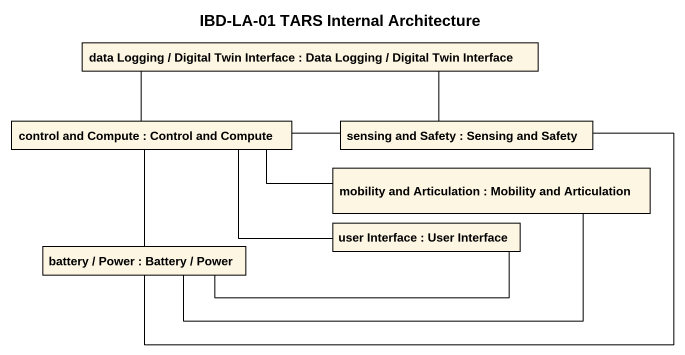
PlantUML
@startuml
title IBD-LA-01 TARS Internal Architecture
rectangle "data Logging / Digital Twin Interface : Data Logging / Digital Twin Interface" as data_Logging_Digital_Twin
rectangle "control and Compute : Control and Compute" as control_and_Compute
rectangle "sensing and Safety : Sensing and Safety" as sensing_and_Safety
rectangle "mobility and Articulation : Mobility and Articulation" as mobility_and_Articulation
rectangle "user Interface : User Interface" as user_Interface
rectangle "battery / Power : Battery / Power" as battery_Power
control_and_Compute -right- data_Logging_Digital_Twin
control_and_Compute -right- sensing_and_Safety
control_and_Compute -right- mobility_and_Articulation
control_and_Compute -right- user_Interface
control_and_Compute -- battery_Power
sensing_and_Safety -left- data_Logging_Digital_Twin
battery_Power -right- sensing_and_Safety
battery_Power -right- mobility_and_Articulation
battery_Power -right- user_Interface
@enduml
